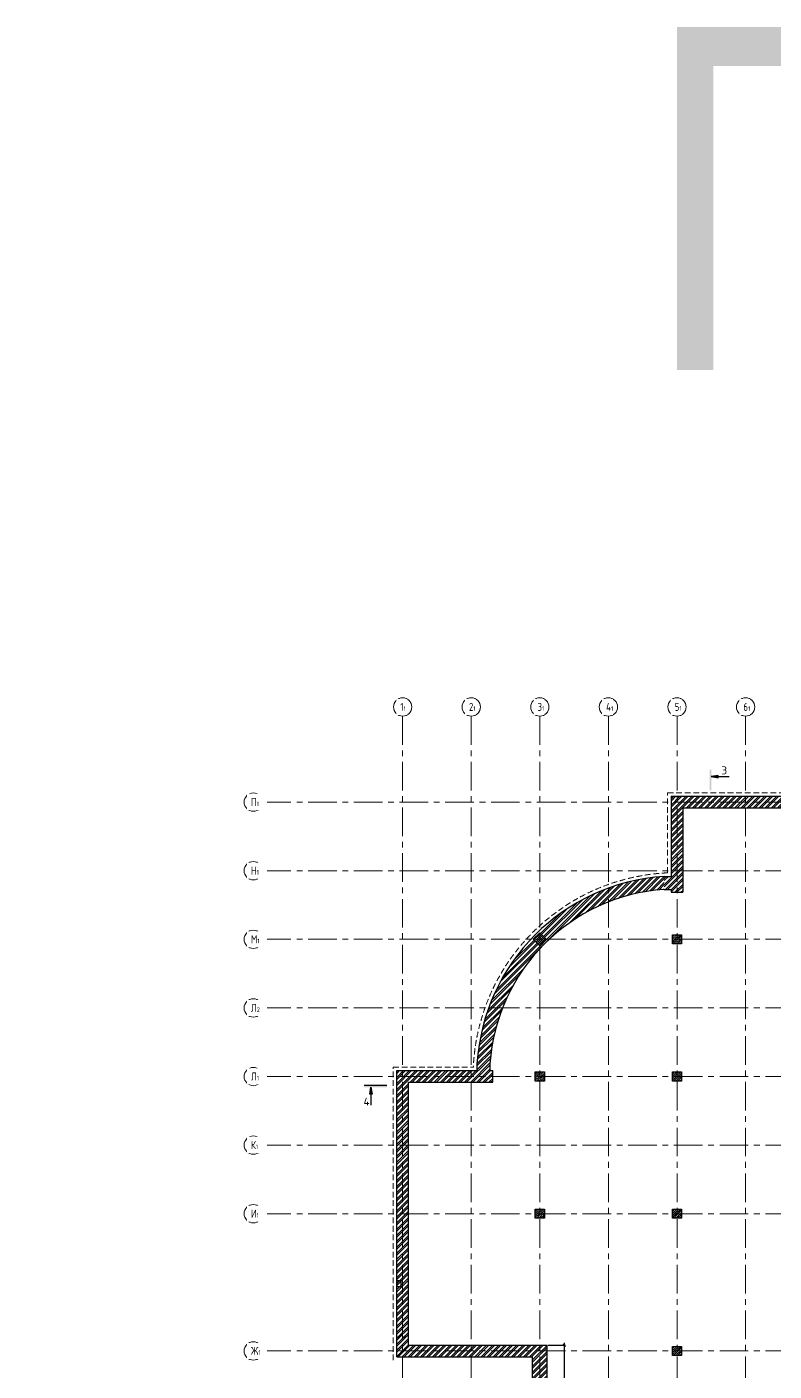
# Model space of a CAD drawing. Header units: millimetres. Extents: x -8428662 to 9409114, y 0 to 249028.
# Drawn here: x -374354 to -341671, y 105692 to 164477 of the extents above; entities that cross this region are included whole.
import ezdxf
from ezdxf import colors
from ezdxf.entities.mleader import LeaderData, LeaderLine
from ezdxf.math import Vec2, Vec3

# ---------------------------------------------------------------- set-up
doc = ezdxf.new("R2010")
doc.units = ezdxf.units.MM
doc.header["$MEASUREMENT"] = 0
doc.linetypes.add('CENTER', pattern=[2, 1.25, -0.25, 0.25, -0.25])
doc.linetypes.add('TRATTEGGIATA', pattern=[0.75, 0.5, -0.25])
doc.layers.get('0').update_dxf_attribs({"color": 250, "lineweight": 9})
for name, color, linetype, lineweight in [('_АР ТЕКСТ', 250, 'Continuous', 25), ('АР_Колонны', 250, 'Continuous', 30), ('АР_Колонны Штрих', 250, 'Continuous', 5), ('АР_МосжилНии_Стены', 127, 'Continuous', 30), ('АР_Оси', 195, 'Continuous', 9), ('АР_Оси размеры', 164, 'Continuous', 9), ('АР_Отметки', 250, 'Continuous', 15), ('АР_Разрезы', 175, 'Continuous', 9), ('АР_Штриховка кирпич', 250, 'Continuous', 9)]:
    doc.layers.add(name, color=color, linetype=linetype, lineweight=lineweight)
doc.layers.add('Тонкая', color=7, linetype='Continuous')
doc.styles.add('Arial', font='ARIALN.TTF')
doc.styles.add('ISOCPEUR', font='isocpeur.ttf', dxfattribs={"width": 0.7})
doc.styles.add('METRO-STYLE', font='isocpeur.ttf', dxfattribs={"width": 0.9, "oblique": 15})
doc.styles.add('ГОСТ 2.304', font='isocpeur.ttf', dxfattribs={"width": 0.7})
doc.dimstyles.new('СПДС', dxfattribs={"dimscale": 100, "dimtxt": 2.5, "dimasz": 2.5, "dimexe": 1.5, "dimexo": 0, "dimgap": 1, "dimtad": 1, "dimdec": 0, "dimrnd": 1, "dimtxsty": 'ГОСТ 2.304', "dimblk": 'OBLIQUE', "dimcen": 2.5, "dimdle": 1.5, "dimadec": 0, "dimazin": 2, "dimtfac": 0.75, "dimtdec": 0, "dimtmove": 1, "dimatfit": 3, "dimfxl": 1, "dimtolj": 1, "dimarcsym": 1})
pattern_1 = [(45, (-20035, -26.16), (-132.58252, 132.58252), []), (45, (-19946.62, -26.16), (-132.58252, 132.58252), [])]
pattern_2 = [(45, (-4745.74, -26.16), (-132.58252, 132.58252), []), (45, (-4657.35, -26.16), (-132.58252, 132.58252), [])]

# ---------------------------------------------------------------- blocks, each defined once
blk = doc.blocks.new('_DotSmall')
at = {"color": 0, "linetype": 'ByBlock', "const_width": 0.5}
blk.add_lwpolyline([(-0.0625, 0, 1), (0.0625, 0, 1)], format="xyb", close=True, dxfattribs=at)
blk = doc.blocks.new('A$C60573c2e')
at = {"layer": 'АР_Разрезы', "ltscale": 100}
h = blk.add_hatch(color=5, dxfattribs=at)
h.dxf.hatch_style = 1
h.paths.add_polyline_path([(13494, 509), (13424, 509), (13424, 1414), (13494, 1414)])
h.paths.add_polyline_path([(13795, 1063), (13494, 1114), (13795, 1114)])
h.paths.add_polyline_path([(13795, 1114), (13494, 1114), (13795, 1164)])
h = blk.add_hatch(color=5, dxfattribs=at)
h.dxf.hatch_style = 1
h.paths.add_polyline_path([(-689, -12469), (-689, -12399), (-1689, -12399), (-1689, -12469)])
h.paths.add_polyline_path([(-1339, -12769), (-1389, -12469), (-1389, -12769)])
h.paths.add_polyline_path([(-1389, -12769), (-1389, -12469), (-1440, -12769)])
at = {"layer": 'АР_Разрезы', "color": 5, "lineweight": 25, "ltscale": 100}
for p, q in [((13795, 1164), (13494, 1114)), ((13494, 1114), (13795, 1063)), ((13795, 1063), (13795, 1164)), ((-689, -12399, -2792), (-1689, -12399, -2792)), ((-1440, -12769, -2792), (-1389, -12469, -2792)), ((-1339, -12769, -2792), (-1440, -12769, -2792)), ((-1389, -12469, -2792), (-1339, -12769, -2792))]:
    blk.add_line(p, q, dxfattribs=at)
for points, elevation in [([(13494, 1114), (14278, 1114)], 0), ([(-1389, -12469), (-1389, -13252)], -2792)]:
    blk.add_lwpolyline(points, dxfattribs=dict(at, elevation=elevation))
at = {"layer": 'АР_Разрезы', "color": 5, "lineweight": 25, "ltscale": 100, "char_height": 350, "width": 583.33, "style": 'METRO-STYLE'}
for s, insert, attachment_point in [('{\\Q0;\\W1;3}', (13944, 1214), 7), ('{\\Q0;\\W1;4}', (-1710, -12919, -2792), 1)]:
    blk.add_mtext(s, dxfattribs=dict(at, insert=insert, attachment_point=attachment_point))
blk = doc.blocks.new('_Oblique')
at = {"color": 0, "linetype": 'ByBlock', "lineweight": -2}
blk.add_line((-0.5, -0.5), (0.5, 0.5), dxfattribs=at)
blk = doc.blocks.new('*D1493')
at = {"layer": 'АР_Оси размеры', "color": 0, "lineweight": -2, "ltscale": 100, "transparency": 16777216}
for p, q in [((-351548, 106825), (-350797, 106825)), ((-350847, 106925), (-350847, 102514)), ((-351548, 102614), (-350797, 102614))]:
    blk.add_line(p, q, dxfattribs=at)
at = {"layer": 'АР_Оси размеры', "color": 0, "lineweight": -2, "ltscale": 100, "transparency": 16777216, "xscale": 100, "yscale": 100, "zscale": 100}
for p, rotation in [((-350847, 106825), 90), ((-350847, 102614), 270)]:
    blk.add_blockref('_Oblique', p, dxfattribs=dict(at, rotation=rotation))
at = {"layer": 'АР_Оси размеры', "color": 0, "ltscale": 100, "transparency": 16777216, "insert": (-351072, 104719), "char_height": 250, "attachment_point": 5, "rotation": 90, "style": 'ГОСТ 2.304'}
blk.add_mtext('\\A1;4210', dxfattribs=at)

msp = doc.modelspace()

# ---------------------------------------------------------------- hatches: boundary and pattern name
at = {"layer": 'АР_Колонны Штрих', "ltscale": 100}
h = msp.add_hatch(dxfattribs=at)
h.set_pattern_fill('ANSI35', color=256, scale=500)
h.set_pattern_definition([(45, (-1309287.64, 164456.78), (-88.388348, 88.388348), []), (45, (-1309199.26, 164456.78), (-88.388348, 88.388348), [156.25, -31.25, 0, -31.25])])
h.paths.add_polyline_path([(-351919.764, 124862.074), (-352202.607, 124579.231), (-351919.764, 124296.388), (-351636.922, 124579.231)])
h = msp.add_hatch(dxfattribs=at)
h.set_pattern_fill('ANSI35', color=256, scale=500)
h.set_pattern_definition([(45, (-1303169.91, 164646), (-88.388348, 88.388348), []), (45, (-1303081.52, 164646), (-88.388348, 88.388348), [156.25, -31.25, 0, -31.25])])
h.paths.add_polyline_path([(-345717.813, 124774.519), (-346117.813, 124774.519), (-346117.813, 124374.519), (-345717.813, 124374.519)])
h = msp.add_hatch(dxfattribs=at)
h.set_pattern_fill('ANSI35', color=256, scale=500)
h.set_pattern_definition([(45, (-1309169.91, 158646), (-88.388348, 88.388348), []), (45, (-1309081.52, 158646), (-88.388348, 88.388348), [156.25, -31.25, 0, -31.25])])
h.paths.add_polyline_path([(-351717.813, 118774.519), (-352117.813, 118774.519), (-352117.813, 118374.519), (-351717.813, 118374.519)])
h = msp.add_hatch(dxfattribs=at)
h.set_pattern_fill('ANSI35', color=256, scale=500)
h.set_pattern_definition([(45, (-1303169.91, 158646), (-88.388348, 88.388348), []), (45, (-1303081.52, 158646), (-88.388348, 88.388348), [156.25, -31.25, 0, -31.25])])
h.paths.add_polyline_path([(-345717.813, 118774.519), (-346117.813, 118774.519), (-346117.813, 118374.519), (-345717.813, 118374.519)])
h = msp.add_hatch(dxfattribs=at)
h.set_pattern_fill('ANSI35', color=256, scale=500)
h.set_pattern_definition([(45, (-1309169.91, 152646), (-88.388348, 88.388348), []), (45, (-1309081.52, 152646), (-88.388348, 88.388348), [156.25, -31.25, 0, -31.25])])
h.paths.add_polyline_path([(-351717.813, 112774.519), (-352117.813, 112774.519), (-352117.813, 112374.519), (-351717.813, 112374.519)])
h = msp.add_hatch(dxfattribs=at)
h.set_pattern_fill('ANSI35', color=256, scale=500)
h.set_pattern_definition([(45, (-1303169.91, 152646), (-88.388348, 88.388348), []), (45, (-1303081.52, 152646), (-88.388348, 88.388348), [156.25, -31.25, 0, -31.25])])
h.paths.add_polyline_path([(-345717.813, 112774.519), (-346117.813, 112774.519), (-346117.813, 112374.519), (-345717.813, 112374.519)])
h = msp.add_hatch(dxfattribs=at)
h.set_pattern_fill('ANSI35', color=256, scale=500)
h.set_pattern_definition([(45, (-1303169.91, 146646), (-88.388348, 88.388348), []), (45, (-1303081.52, 146646), (-88.388348, 88.388348), [156.25, -31.25, 0, -31.25])])
h.paths.add_polyline_path([(-345717.813, 106774.519), (-346117.813, 106774.519), (-346117.813, 106374.519), (-345717.813, 106374.519)])
at = {"layer": 'АР_Штриховка кирпич', "ltscale": 100}
h = msp.add_hatch(dxfattribs=at)
h.set_pattern_fill('ANSI32', color=256, scale=500)
h.set_pattern_definition(pattern_1)
h.paths.add_polyline_path([(-345162.813, 130834.519), (-346177.813, 130834.519), (-346177.813, 127324.742), (-346477.813, 127324.742), (-346477.813, 126757.82), (-346177.813, 126757.82), (-346177.813, 126634.519), (-345667.813, 126634.519), (-345667.813, 130324.519), (-345162.813, 130324.519)])
h = msp.add_hatch(dxfattribs=at)
h.set_pattern_fill('ANSI32', color=256, scale=500)
h.set_pattern_definition(pattern_1)
h.paths.add_polyline_path([(-338943.301, 130834.519), (-345179.98, 130834.519), (-345179.98, 130324.519), (-338897.559, 130324.519), (-338897.559, 130715.606), (-338943.301, 130715.606)])
h = msp.add_hatch(dxfattribs=at)
h.set_pattern_fill('ANSI32', color=256, scale=500)
h.set_pattern_definition(pattern_2)
h.paths.add_polyline_path([(-351917.813, 124298.34), (-351919.764, 124296.388), (-352197.896, 124574.519), (-351919.764, 124862.074), (-351636.922, 124579.231)], flags=16)
edge = h.paths.add_edge_path()
edge.add_line((-353977.813, 118834.519), (-354101.113, 118834.519))
edge.add_line((-354101.113, 118834.519), (-354101.113, 119134.519))
edge.add_arc((-345909.609, 118566.316), 8211.187, 93.96796493, 176.03203507, ccw=False)
edge.add_line((-346477.813, 126757.82), (-346477.813, 127324.742))
edge.add_arc((-345917.861, 118574.661), 8767.98, 93.66158926, 123.74507554)
edge.add_arc((-345917.813, 118574.519), 8768.124, 123.74482223, 152.84495719)
edge.add_arc((-345917.813, 118574.519), 8768.124, 152.84495719, 176.33815743)
edge.add_line((-354668.036, 119134.519), (-354668.036, 118834.519))
edge.add_line((-354668.036, 118834.519), (-358177.813, 118834.658))
edge.add_line((-358177.813, 118834.658), (-358177.813, 116733.854))
edge.add_line((-358177.813, 116733.854), (-358058.899, 116733.854))
edge.add_line((-358058.899, 116733.854), (-358058.899, 116617.918))
edge.add_line((-358058.899, 116617.918), (-357667.813, 116617.918))
edge.add_line((-357667.813, 116617.918), (-357667.813, 118324.519))
edge.add_line((-357667.813, 118324.519), (-353977.813, 118324.243))
edge.add_line((-353977.813, 118324.243), (-353977.813, 118834.519))
h = msp.add_hatch(dxfattribs=at)
h.set_pattern_fill('ANSI32', color=256, scale=500)
h.set_pattern_definition(pattern_2)
h.paths.add_polyline_path([(-357667.813, 116684.86), (-358058.899, 116684.86), (-358058.899, 116749.86), (-358177.813, 116749.86), (-358177.813, 107111.089), (-357667.813, 107111.089)])
h = msp.add_hatch(dxfattribs=at)
h.set_pattern_fill('ANSI32', color=256, scale=500)
h.set_pattern_definition(pattern_2)
h.paths.add_polyline_path([(-357667.813, 107249.519), (-358058.899, 107249.519), (-358058.899, 107314.519), (-358177.813, 107314.519), (-358177.813, 106314.519), (-352237.934, 106314.519), (-351597.934, 106824.519), (-357667.813, 106824.519)])
h = msp.add_hatch(dxfattribs=at)
h.set_pattern_fill('ANSI32', color=256, scale=500)
h.set_pattern_definition(pattern_2)
h.paths.add_polyline_path([(-352237.865, 102614.229), (-351597.761, 102614.229), (-351597.813, 106824.519), (-352237.934, 106314.519)])
h.paths.add_polyline_path([(-352237.828, 89022.473), (-351597.798, 89022.473), (-351597.885, 101449.229), (-352237.983, 101449.229)])
h.paths.add_polyline_path([(-351597.922, 87824.53), (-352237.946, 87824.53), (-352237.813, 83672.317), (-351597.813, 83672.317)])

# ---------------------------------------------------------------- linework, layer by layer
at = {"linetype": 'TRATTEGGIATA', "ltscale": 500}
for p, q in [((-346327.813, 127483.214), (-346327.813, 130984.52)), ((-346327.813, 130984.52), (-336509.989, 130984.519)), ((-358327.813, 106164.519), (-358327.813, 118984.52)), ((-358327.813, 118984.52), (-354826.507, 118984.52))]:
    msp.add_line(p, q, dxfattribs=at)
msp.add_arc((-345917.813, 118574.519), 8918.124, 92.63503304, 177.36496607, dxfattribs=at)
at = {"layer": 'АР_Колонны', "ltscale": 100}
for points in [[(-352202.607, 124579.231), (-351919.764, 124862.074), (-351636.922, 124579.231), (-351919.764, 124296.388)], [(-346117.813, 124774.519), (-345717.813, 124774.519), (-345717.813, 124374.519), (-346117.813, 124374.519)], [(-352117.813, 118774.519), (-351717.813, 118774.519), (-351717.813, 118374.519), (-352117.813, 118374.519)], [(-346117.813, 118774.519), (-345717.813, 118774.519), (-345717.813, 118374.519), (-346117.813, 118374.519)], [(-352117.813, 112774.519), (-351717.813, 112774.519), (-351717.813, 112374.519), (-352117.813, 112374.519)], [(-346117.813, 112774.519), (-345717.813, 112774.519), (-345717.813, 112374.519), (-346117.813, 112374.519)], [(-346117.813, 106774.519), (-345717.813, 106774.519), (-345717.813, 106374.519), (-346117.813, 106374.519)]]:
    msp.add_lwpolyline(points, close=True, dxfattribs=at)
at = {"layer": 'АР_МосжилНии_Стены', "ltscale": 100}
for p, q in [((-346177.813, 130834.519), (-346177.813, 127324.742)), ((-346177.813, 130834.519), (-343644.941, 130834.519)), ((-343704.511, 130834.519), (-337497.769, 130834.519)), ((-345667.813, 130324.519), (-345667.813, 126634.519)), ((-345667.813, 130324.519), (-343709.941, 130324.519)), ((-344412.675, 130324.519), (-337562.769, 130324.519)), ((-346177.813, 126757.82), (-346177.813, 126634.519)), ((-346177.813, 126634.519), (-345667.813, 126634.519)), ((-358177.813, 116472.885), (-358177.813, 118834.519)), ((-358177.813, 118834.519), (-354668.036, 118834.519)), ((-354101.113, 118834.519), (-353977.813, 118834.519)), ((-353977.813, 118324.519), (-353977.813, 118834.519)), ((-357667.813, 116537.885), (-357667.813, 118324.519)), ((-357667.813, 118324.519), (-353977.813, 118324.519)), ((-358177.813, 107069.07), (-358177.813, 116749.86)), ((-357667.813, 107134.07), (-357667.813, 116684.86)), ((-358177.813, 106314.519), (-358177.813, 107314.519)), ((-357667.813, 106824.519), (-357667.813, 107249.519)), ((-357667.813, 106824.519), (-351597.934, 106824.519)), ((-351597.813, 102614.229), (-351597.934, 106824.519)), ((-358177.813, 106314.519), (-352237.934, 106314.519)), ((-352237.813, 102614.229), (-352237.934, 106314.519))]:
    msp.add_line(p, q, dxfattribs=at)
for points in [[(-346477.813, 127324.742), (-346177.813, 127324.742)], [(-346477.813, 126757.82), (-346177.813, 126757.82)], [(-354668.036, 119134.519), (-354668.036, 118834.519)], [(-354101.113, 119134.519), (-354101.113, 118834.519)]]:
    msp.add_lwpolyline(points, dxfattribs=at)
msp.add_lwpolyline([(-357978.258, 109394.56), (-357978.258, 109644.883), (-358177.813, 109644.883), (-358177.813, 109394.56)], close=True, dxfattribs=at)
for radius, start, end in [(8768.124, 93.66184256, 176.33815743), (8202.439, 93.91476439, 176.08523561)]:
    msp.add_arc((-345917.813, 118574.519), radius, start, end, dxfattribs=at)
at = {"layer": 'АР_Оси', "linetype": 'CENTER', "ltscale": 1000}
for p, q in [((-357917.813, 134336.988), (-357917.813, 78604.64)), ((-354917.813, 134336.988), (-354917.813, 78604.64)), ((-351917.813, 134336.988), (-351917.813, 78604.64)), ((-348917.813, 134336.988), (-348917.813, 78604.64)), ((-345917.813, 134336.988), (-345917.813, 78604.64)), ((-342917.813, 134336.988), (-342917.813, 78604.64)), ((-364051.507, 130574.519), (-280873.105, 130574.519)), ((-364051.507, 127574.519), (-280873.105, 127574.519)), ((-364051.507, 124574.519), (-280873.105, 124574.519)), ((-364051.507, 121574.519), (-280873.105, 121574.519)), ((-364051.507, 118574.519), (-280873.105, 118574.519)), ((-364051.507, 115574.519), (-280873.105, 115574.519)), ((-364051.507, 112574.519), (-280873.105, 112574.519)), ((-364051.507, 106574.519), (-280873.105, 106574.519))]:
    msp.add_line(p, q, dxfattribs=at)
at = {"layer": 'АР_Оси', "ltscale": 0.5}
for centre in [(-357917.813, 134736.988), (-354917.813, 134736.988), (-351917.813, 134736.988), (-348917.813, 134736.988), (-345917.813, 134736.988), (-342917.813, 134736.988), (-364451.507, 130574.519), (-364451.507, 127574.519), (-364451.507, 124574.519), (-364451.507, 121574.519), (-364451.507, 118574.519), (-364451.507, 115574.519), (-364451.507, 112574.519), (-364451.507, 106574.519)]:
    msp.add_circle(centre, 400, dxfattribs=at)

# ---------------------------------------------------------------- block references
at = {"layer": 'Тонкая', "color": 31, "ltscale": 100, "true_color": 0xfecc66}
msp.add_blockref('A$C60573c2e', (-357917.813, 130574.519), dxfattribs=at)
msp.add_blockref('A$C60573c2e', (-357917.813, 130574.519), dxfattribs=at)

# ---------------------------------------------------------------- texts
at = {"style": 'Arial'}
msp.add_text('Подвал', height=15000, dxfattribs=at).set_placement((-347314.26, 149476.739))

# ---------------------------------------------------------------- dimensions: what is measured, and where the dimension line sits
at = {"layer": 'АР_Оси размеры', "color": 1, "ltscale": 100}
dim = msp.add_linear_dim(base=(-350846.804, 102614.229), p1=(-351597.934, 106824.519), p2=(-351597.934, 102614.229), angle=90, dimstyle='СПДС', override={"dimasz": 1, "dimexe": 0.5, "dimexo": 0.5, "dimrnd": 5, "dimdle": 1}, dxfattribs=at)
dim.commit()
dim.dimension.update_dxf_attribs({"geometry": '*D1493', "text_midpoint": (-351071.804, 104719.374)})

# ---------------------------------------------------------------- leaders
at = {"layer": '_АР ТЕКСТ'}
ml = msp.add_multileader_mtext('Standard', dxfattribs=at)
ml.set_content('{\\W0.8;-2,550}', color=256, style='ISOCPEUR')
ml.set_leader_properties(color=256, linetype='Continuous', lineweight=-1)
ml.set_arrow_properties(name='DOTSMALL')
ml.build(insert=Vec2(0, 0))
ml.multileader.update_dxf_attribs({"has_text_frame": 1, "text_left_attachment_type": 4, "text_right_attachment_type": 4, "dogleg_length": 100, "arrow_head_size": 180})
ctx = ml.context
ctx.base_point, ctx.char_height, ctx.arrow_head_size, ctx.landing_gap_size, ctx.plane_origin = Vec3(-648899.212, 123943.264, -1.962), 250, 180, 50, Vec3(-648418.878, 121699.245, -1.962)
ctx.left_attachment, ctx.right_attachment = 4, 4
notes = []
notes.append((ctx, [(0, (0, 0, 0), (0, 0), (1, 0), 1, [])]))
ctx.mtext.insert, ctx.mtext.width, ctx.mtext.defined_height, ctx.mtext.line_spacing_style, ctx.mtext.flow_direction = Vec3(-648849.212, 124276.597, -1.962), 801.08641, 330.71, 2, 5
ml = msp.add_multileader_mtext('Standard', dxfattribs=at)
ml.set_content('{\\W0.8;-2,550}', color=256, style='ISOCPEUR')
ml.set_leader_properties(color=256, linetype='Continuous', lineweight=-1)
ml.set_arrow_properties(name='DOTSMALL')
ml.build(insert=Vec2(0, 0))
ml.multileader.update_dxf_attribs({"has_text_frame": 1, "text_left_attachment_type": 4, "text_right_attachment_type": 4, "dogleg_length": 100, "arrow_head_size": 180})
ctx = ml.context
ctx.base_point, ctx.char_height, ctx.arrow_head_size, ctx.landing_gap_size, ctx.plane_origin = Vec3(-660859.404, 120073.276, -1.962), 250, 180, 50, Vec3(-660379.071, 117829.258, -1.962)
ctx.left_attachment, ctx.right_attachment = 4, 4
notes.append((ctx, [(0, (0, 0, 0), (0, 0), (1, 0), 1, [])]))
ctx.mtext.insert, ctx.mtext.width, ctx.mtext.defined_height, ctx.mtext.line_spacing_style, ctx.mtext.flow_direction = Vec3(-660809.404, 120406.61, -1.962), 801.08641, 330.71, 2, 5
at = {"layer": 'АР_Отметки'}
ml = msp.add_multileader_mtext('Standard', dxfattribs=at)
ml.set_content('{\\W0.8;-2,250}', color=256, style='ISOCPEUR')
ml.set_leader_properties(color=256, linetype='Continuous', lineweight=-1)
ml.set_arrow_properties(name='DOTSMALL')
ml.build(insert=Vec2(0, 0))
ml.multileader.update_dxf_attribs({"has_text_frame": 1, "text_left_attachment_type": 4, "text_right_attachment_type": 4, "dogleg_length": 100, "arrow_head_size": 180})
ctx = ml.context
ctx.base_point, ctx.char_height, ctx.arrow_head_size, ctx.landing_gap_size, ctx.plane_origin = Vec3(-643357.009, 128352.859), 250, 180, 50, Vec3(-642978.925, 126878.835)
ctx.left_attachment, ctx.right_attachment = 4, 4
notes.append((ctx, [(0, (0, 0, 0), (0, 0), (1, 0), 1, [])]))
ctx.mtext.insert, ctx.mtext.width, ctx.mtext.defined_height, ctx.mtext.line_spacing_style, ctx.mtext.flow_direction = Vec3(-643307.009, 128686.192), 769.98896, 343.888, 2, 5
ml = msp.add_multileader_mtext('Standard', dxfattribs=at)
ml.set_content('{\\W0.8;-2,250}', color=256, style='ISOCPEUR')
ml.set_leader_properties(color=256, linetype='Continuous', lineweight=-1)
ml.set_arrow_properties(name='DOTSMALL')
ml.build(insert=Vec2(0, 0))
ml.multileader.update_dxf_attribs({"has_text_frame": 1, "text_left_attachment_type": 4, "text_right_attachment_type": 4, "dogleg_length": 100, "arrow_head_size": 180})
ctx = ml.context
ctx.base_point, ctx.char_height, ctx.arrow_head_size, ctx.landing_gap_size, ctx.plane_origin = Vec3(-644429.186, 120267.042, 0), 250, 180, 50, Vec3(-649087.695, 116414.735, 0)
ctx.left_attachment, ctx.right_attachment = 4, 4
notes.append((ctx, [(0, (0, 0, 0), (0, 0), (1, 0), 1, [])]))
ctx.mtext.insert, ctx.mtext.width, ctx.mtext.defined_height, ctx.mtext.line_spacing_style, ctx.mtext.flow_direction = Vec3(-644379.186, 120600.375, 0), 769.98896, 343.888, 2, 5
ml = msp.add_multileader_mtext('Standard', dxfattribs=at)
ml.set_content('{\\W0.8;-2,250}', color=256, style='ISOCPEUR')
ml.set_leader_properties(color=256, linetype='Continuous', lineweight=-1)
ml.set_arrow_properties(name='DOTSMALL')
ml.build(insert=Vec2(0, 0))
ml.multileader.update_dxf_attribs({"has_text_frame": 1, "text_left_attachment_type": 4, "text_right_attachment_type": 4, "dogleg_length": 100, "arrow_head_size": 180})
ctx = ml.context
ctx.base_point, ctx.char_height, ctx.arrow_head_size, ctx.landing_gap_size, ctx.plane_origin = Vec3(-682250.889, 116985.857, 0), 250, 180, 50, Vec3(-683297.353, 115928.763, 0)
ctx.left_attachment, ctx.right_attachment = 4, 4
notes.append((ctx, [(0, (0, 0, 0), (0, 0), (1, 0), 1, [])]))
ctx.mtext.insert, ctx.mtext.width, ctx.mtext.defined_height, ctx.mtext.line_spacing_style, ctx.mtext.flow_direction = Vec3(-682200.889, 117319.19, 0), 769.98896, 343.888, 2, 5
ml = msp.add_multileader_mtext('Standard', dxfattribs=at)
ml.set_content('{\\W0.8;-2,650}', color=256, style='ISOCPEUR')
ml.set_leader_properties(color=256, linetype='Continuous', lineweight=-1)
ml.set_arrow_properties(name='DOTSMALL')
ml.build(insert=Vec2(0, 0))
ml.multileader.update_dxf_attribs({"has_text_frame": 1, "text_left_attachment_type": 4, "text_right_attachment_type": 4, "dogleg_length": 100, "arrow_head_size": 180})
ctx = ml.context
ctx.base_point, ctx.char_height, ctx.arrow_head_size, ctx.landing_gap_size, ctx.plane_origin = Vec3(-648262.889, 114233.667), 250, 180, 50, Vec3(-648459.646, 112502.854)
ctx.left_attachment, ctx.right_attachment = 4, 4
notes.append((ctx, [(0, (0, 0, 0), (0, 0), (1, 0), 1, [])]))
ctx.mtext.insert, ctx.mtext.width, ctx.mtext.defined_height, ctx.mtext.line_spacing_style, ctx.mtext.flow_direction = Vec3(-648212.889, 114567), 881.18578, 430.987, 2, 5
for ctx, leaders in notes:
    for number, flags, end, landing, length, lines in leaders:
        leader = LeaderData()
        leader.index, (leader.has_last_leader_line, leader.has_dogleg_vector, leader.attachment_direction) = number, flags
        leader.last_leader_point, leader.dogleg_vector, leader.dogleg_length = Vec3(end), Vec3(landing), length
        for number, points, colour, breaks in lines:
            line = LeaderLine()
            line.index, line.vertices, line.color, line.breaks = number, Vec3.list(points), colors.encode_raw_color(colour), breaks
            leader.lines.append(line)
        ctx.leaders.append(leader)

# ---------------------------------------------------------------- next in the draw order: texts
at = {"layer": 'АР_Оси', "char_height": 350, "attachment_point": 1, "line_spacing_factor": 1.149209, "style": 'ГОСТ 2.304', "bg_fill": 2}
for s, insert, width in [('{\\W0.8;1\\H0.57143x;1}', (-358017.633, 134914.767), 123.86708), ('{\\W0.8;2\\H0.57143x;1}', (-355017.633, 134914.767), 123.86708), ('{\\W0.8;3\\H0.57143x;1}', (-352017.633, 134914.767), 123.86708), ('{\\W0.8;4\\H0.57143x;1}', (-349017.633, 134914.767), 123.86708), ('{\\W0.8;5\\H0.57143x;1}', (-346017.633, 134914.767), 123.86708), ('{\\W0.8;6\\H0.57143x;1}', (-343017.633, 134914.767), 123.86708), ('{\\W0.8;П\\H0.57143x;1}', (-364551.327, 130752.298), 528.82017), ('{\\W0.8;Н\\H0.57143x;1}', (-364551.327, 127752.298), 528.82017), ('{\\W0.8;М\\H0.57143x;1}', (-364551.327, 124752.298), 528.82017), ('{\\W0.8;Л\\H0.57143x;2}', (-364551.327, 121752.298), 528.82017), ('{\\W0.8;Л\\H0.57143x;1}', (-364551.327, 118752.298), 528.82017), ('{\\W0.8;К\\H0.57143x;1}', (-364551.327, 115752.298), 528.82017), ('{\\W0.8;И\\H0.57143x;1}', (-364551.327, 112752.298), 528.82017), ('{\\W0.8;Ж\\H0.57143x;1}', (-364551.327, 106752.298), 528.82017)]:
    msp.add_mtext(s, dxfattribs=dict(at, insert=insert, width=width))

doc.saveas('drawing.dxf')
